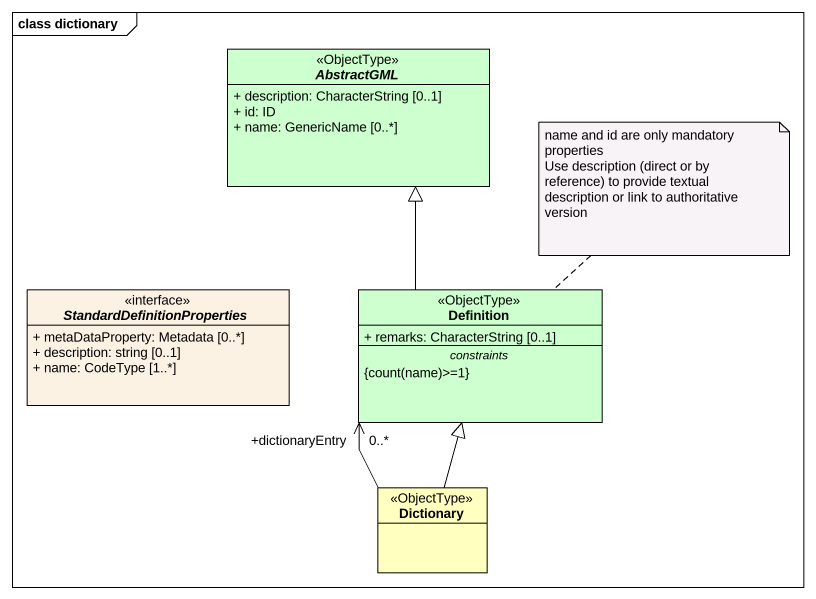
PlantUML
@startuml
mainframe class dictionary
hide circle
hide empty members
skinparam classAttributeIconSize 0
abstract class AbstractGML <<ObjectType>> #CEFFCE {
  + description: CharacterString [0..1]
  + id: ID
  + name: GenericName [0..*]
}
abstract class StandardDefinitionProperties <<interface>> {
  + metaDataProperty: Metadata [0..*]
  + description: string [0..1]
  + name: CodeType [1..*]
}
class Definition <<ObjectType>> #CEFFCE {
  + remarks: CharacterString [0..1]
  -- constraints --
  {field} {count(name)>=1}
}
class Dictionary <<ObjectType>> #FFFFBF
Definition -up-|> AbstractGML
Dictionary -up-|> Definition
Dictionary -up-> "+dictionaryEntry\n0..*" Definition
note top of Definition
  name and id are only mandatory properties
  Use description (direct or by reference) to provide textual description or link to authoritative version
end note
@enduml
